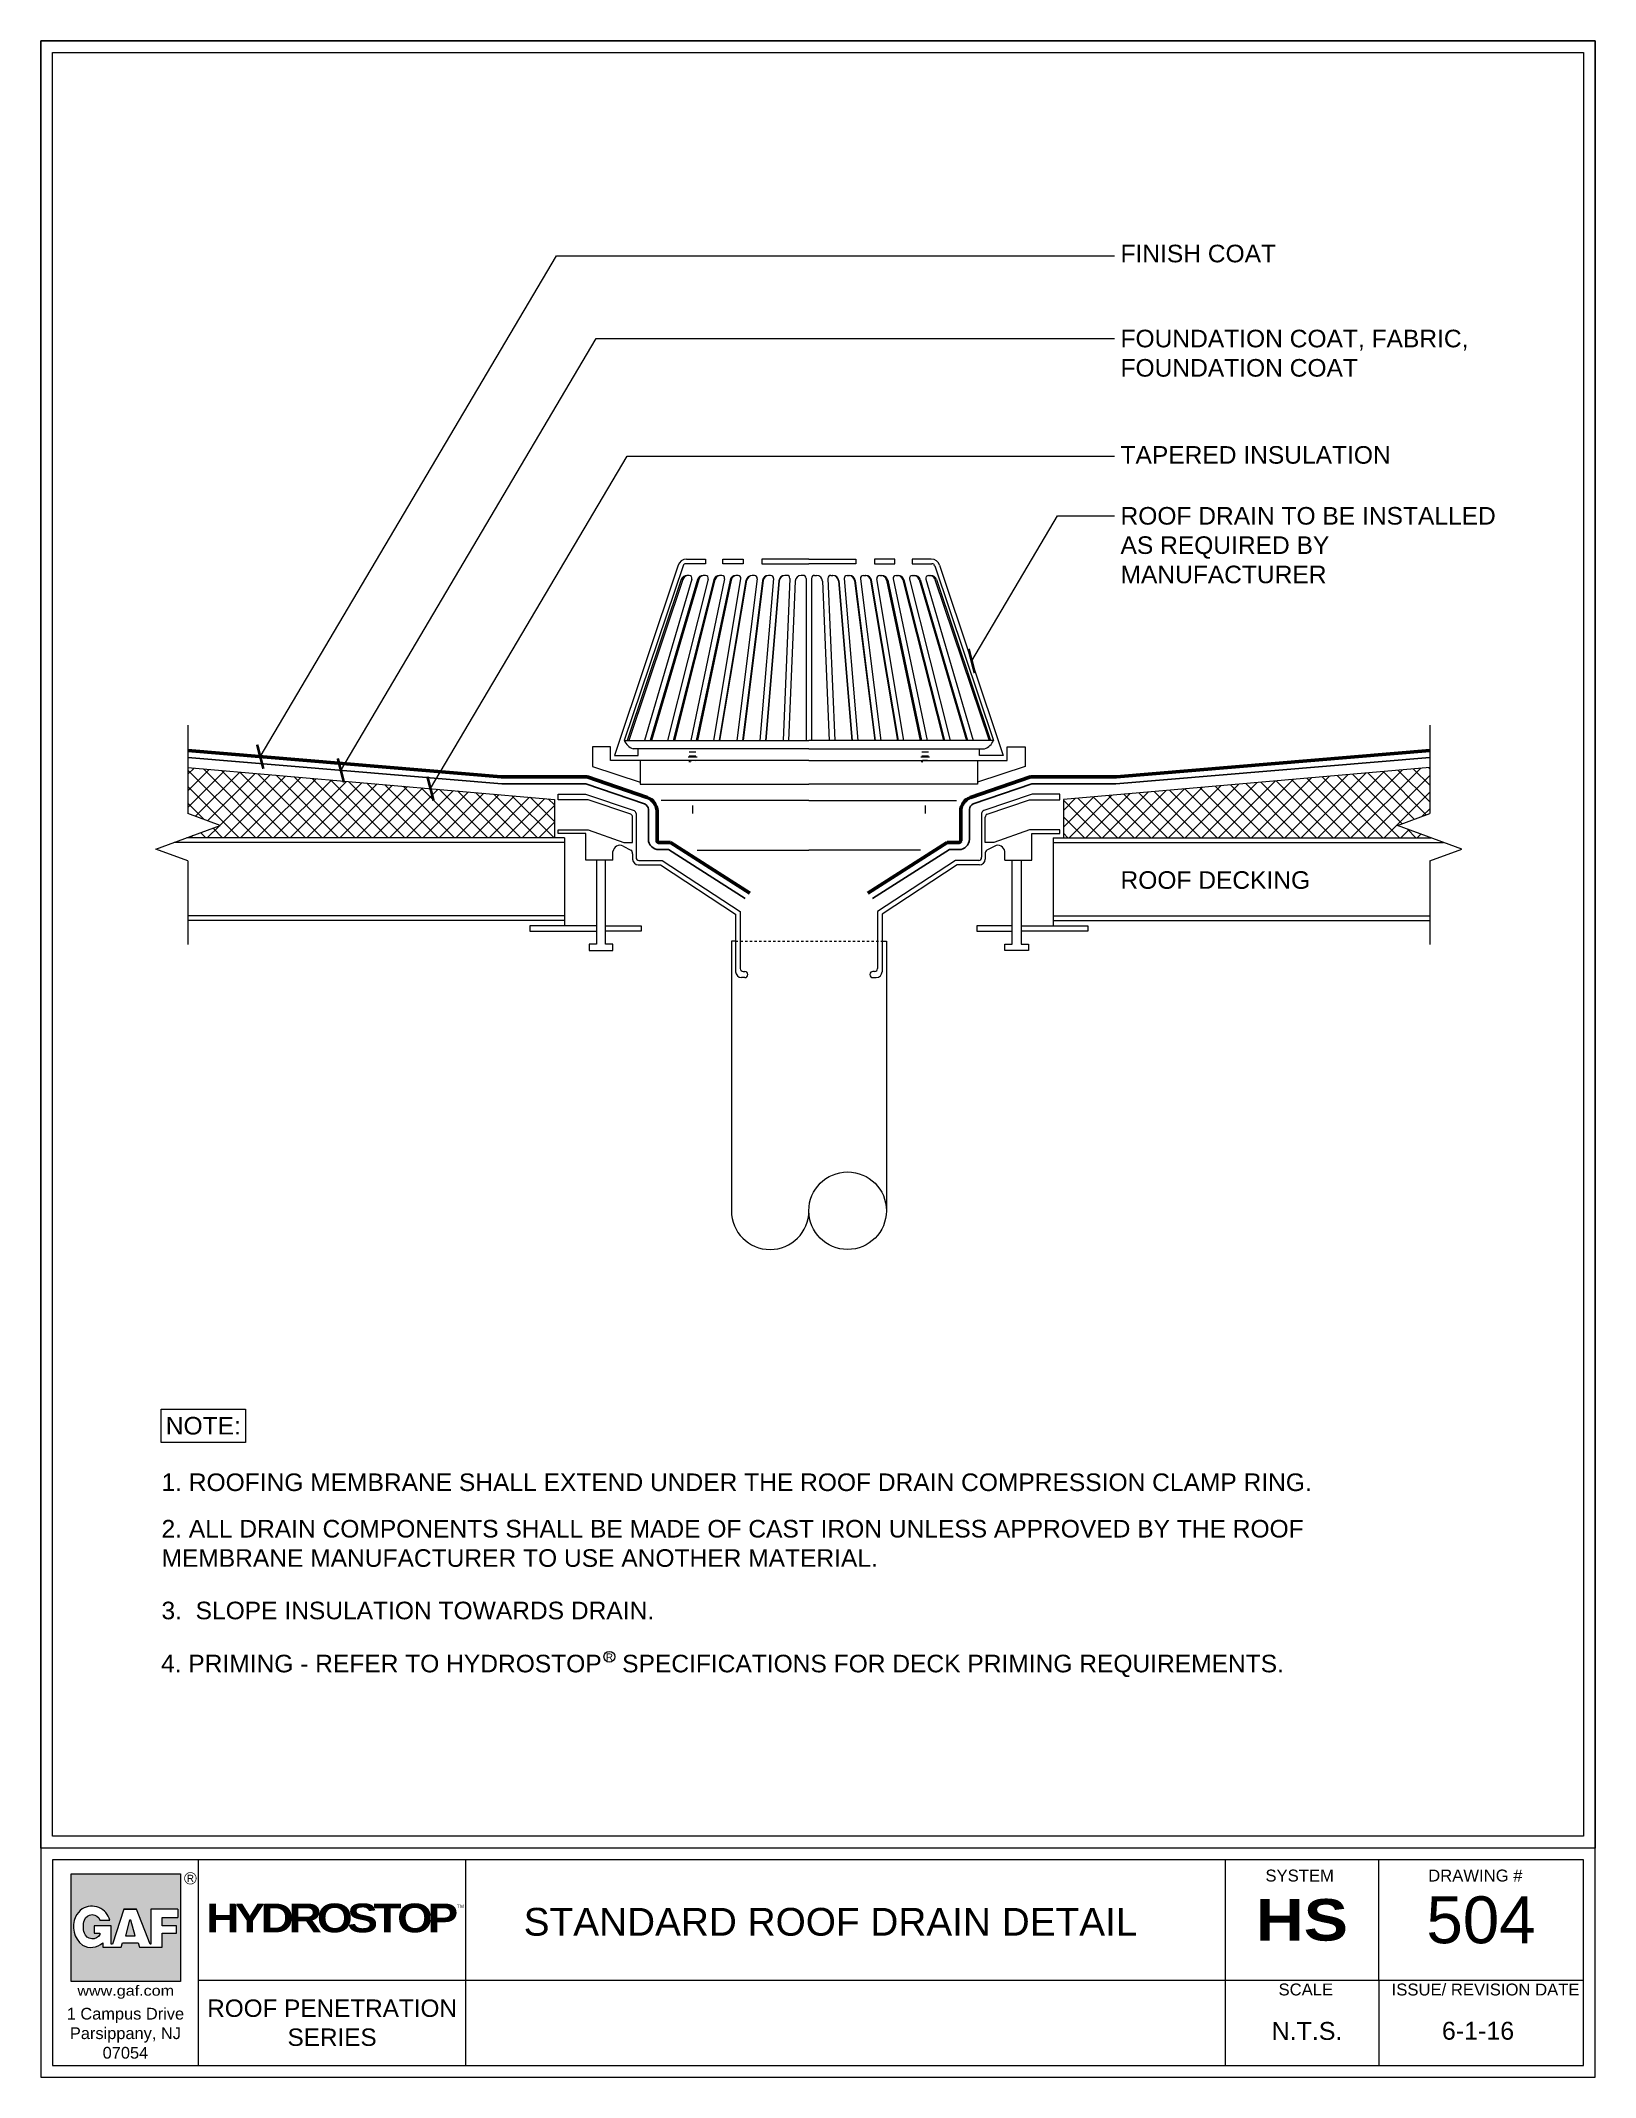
# Model space of a CAD drawing. Header units: inches. Extents: x 14.5 to 80.8, y 24.5 to 111.4.
import ezdxf
from ezdxf.enums import TextEntityAlignment as Align

# ---------------------------------------------------------------- set-up
doc = ezdxf.new("R2010")
doc.units = ezdxf.units.IN
doc.header["$MEASUREMENT"] = 0
doc.linetypes.add('DASHED2', pattern=[0.375, 0.25, -0.125])
doc.layers.get('0').update_dxf_attribs({"lineweight": 15})
doc.styles.add('ARCHQUIK', font='Archquik.shx', dxfattribs={"height": 0.1})
doc.styles.add('ARIAL', font='arial.ttf')
doc.styles.add('FONT', font='arial.ttf', dxfattribs={"height": 0.75})
doc.dimstyles.new('dIM-STYLE', dxfattribs={"dimtxt": 0.75, "dimasz": 0.75, "dimexe": 0.18, "dimexo": 0.0625, "dimgap": 0.09, "dimtad": 0, "dimtih": 1, "dimtoh": 1, "dimdec": 4, "dimzin": 0, "dimdsep": 46, "dimlunit": 4, "dimtxsty": 'FONT', "dimblk": 'ARCHTICK', "dimcen": 0, "dimclrd": 3, "dimclre": 3, "dimclrt": 256, "dimadec": 0, "dimazin": 0, "dimtfac": 1, "dimtdec": 4, "dimtofl": 0, "dimtmove": 0, "dimatfit": 3, "dimldrblk": 'ARCHTICK', "dimfxl": 1, "dimfrac": 2, "dimtolj": 1, "dimtzin": 0, "dimlwd": -1, "dimlwe": -1, "dimarcsym": 0})
pattern_1 = [(45, (0, -3.60486576026085), (-0.3535533905932737, 0.3535533905932738), []), (135, (0, -3.60486576026085), (-0.3535533905932738, -0.3535533905932737), [])]

# ---------------------------------------------------------------- blocks, each defined once
blk = doc.blocks.new('GAF_LOGO')
h = blk.add_hatch(color=242)
h.paths.add_polyline_path([(0.9999999843750018, 0.999999984375), (-0.01802111514781046, 0.999999984375), (-0.01802111514781046, -0.002743970513160665), (0.9999999843750018, -0.002743970513160499), (0.9999999843750018, 0.6710526210937502)])
edge = h.paths.add_edge_path(flags=16)
edge.add_line((0.3421052578125003, 0.5657894648437503), (0.2499999960937487, 0.5657894648437503))
edge.add_arc((0.1776315761718745, 0.542763149414063), 0.075943396054273, 17.65012421993013, 162.3498757800698)
edge.add_arc((0.2913533789062498, 0.5065789394531254), 0.1952830184252751, 162.3498757800698, 197.65012421993)
edge.add_arc((0.1804031326795207, 0.4712765883809845), 0.07885186654145789, 197.65012421993, 331.9610179646004)
edge.add_line((0.2499999960937487, 0.4342105195312511), (0.2499999960937487, 0.4473684140625002))
edge.add_line((0.2499999960937487, 0.4473684140625002), (0.1973684179687503, 0.4473684140625003))
edge.add_line((0.1973684179687503, 0.4473684140625003), (0.1973684179687503, 0.5131578867187501))
edge.add_line((0.1973684179687503, 0.5131578867187501), (0.3552631523437491, 0.5131578867187501))
edge.add_line((0.3552631523437491, 0.5131578867187501), (0.3552631523437491, 0.3421052578125003))
edge.add_line((0.3552631523437491, 0.3421052578125003), (0.3672600561810685, 0.3421052578125003))
edge.add_line((0.3672600561810685, 0.3421052578125003), (0.473684203125, 0.6710526210937502))
edge.add_line((0.473684203125, 0.6710526210937502), (0.5921052539062508, 0.6710526210937502))
edge.add_line((0.5921052539062508, 0.6710526210937502), (0.7168783917025898, 0.3421052578125004))
edge.add_line((0.7168783917025898, 0.3421052578125004), (0.7236841992187522, 0.3421052578125004))
edge.add_line((0.7236841992187522, 0.3421052578125004), (0.7236841992187522, 0.6710526210937502))
edge.add_line((0.7236841992187522, 0.6710526210937502), (0.9757096308521137, 0.6710526210937502))
edge.add_line((0.9757096308521137, 0.6710526210937502), (0.9757096308521139, 0.5921052539062504))
edge.add_line((0.9757096308521139, 0.5921052539062504), (0.828947355468749, 0.5921052539062504))
edge.add_line((0.828947355468749, 0.5921052539062504), (0.828947355468749, 0.5131578867187501))
edge.add_line((0.828947355468749, 0.5131578867187501), (0.9619798181352781, 0.5131578867187501))
edge.add_line((0.9619798181352781, 0.5131578867187501), (0.9619798181352782, 0.4473684140625002))
edge.add_line((0.9619798181352782, 0.4473684140625002), (0.8289473554687489, 0.4473684140625003))
edge.add_line((0.8289473554687489, 0.4473684140625003), (0.828947355468749, 0.3157894687500002))
edge.add_line((0.828947355468749, 0.3157894687500002), (0.6184210429687518, 0.3157894687500003))
edge.add_line((0.6184210429687518, 0.3157894687500003), (0.6052631484375013, 0.35526315234375))
edge.add_line((0.6052631484375013, 0.35526315234375), (0.4605263085937495, 0.3552631523437498))
edge.add_line((0.4605263085937495, 0.3552631523437498), (0.4473684140624989, 0.3157894687500002))
edge.add_line((0.4473684140624989, 0.3157894687500002), (0.2763157851562497, 0.3157894687500002))
edge.add_line((0.2763157851562497, 0.3157894687500002), (0.2763157851562497, 0.3552631523437499))
edge.add_arc((0.1671059236527185, 0.4777867589039027), 0.1641305212753787, 240.8042829104425, 311.71180968469173, ccw=False)
edge.add_arc((0.2222038028843561, 0.5072653279140215), 0.2193476823067968, 155.1482085443663, 231.9615675140741, ccw=False)
edge.add_arc((0.1895668580481229, 0.5197191371257442), 0.1845148081401703, 124.71226100437019, 154.3980145931274, ccw=False)
edge.add_arc((0.1751212575285651, 0.5254602239943656), 0.171785051789476, 13.577812998885406, 121.84091426695329, ccw=False)
h.paths.add_polyline_path([(0.5263157812499983, 0.5657894648437498), (0.5394736757812488, 0.5657894648437498), (0.5789473593750003, 0.421052625), (0.4868420976562504, 0.421052625)], flags=0)
at = {"color": 242}
for p, q in [((0.9757096308521138, 0.6710526210937502), (0.9757096308521138, 0.5921052539062504)), ((0.5263157812499983, 0.5657894648437498), (0.4868420976562504, 0.421052625)), ((0.4868420976562504, 0.421052625), (0.5789473593750003, 0.421052625)), ((0.5394736757812488, 0.5657894648437498), (0.5263157812499983, 0.5657894648437498)), ((0.5789473593750003, 0.421052625), (0.5394736757812488, 0.5657894648437498))]:
    blk.add_line(p, q, dxfattribs=at)
for points in [[(0.9999999843750018, 0.6710526210937502), (0.9999999843750019, -0.00274397051316061), (-0.01802111514781046, -0.00274397051316061), (-0.01802111514781046, 0.999999984375), (0.9999999843750018, 0.999999984375), (0.9999999843750018, 0.6710526210937502)], [(0.9757096308521138, 0.6710526210937502), (0.7236841992187522, 0.6710526210937502), (0.7236841992187522, 0.3421052578125003), (0.7168783917025898, 0.3421052578125003), (0.5921052539062508, 0.6710526210937502), (0.4736842031249999, 0.6710526210937502), (0.5921052539062508, 0.6710526210937502)]]:
    blk.add_lwpolyline(points, dxfattribs=at)
at = {"const_width": 0.006578947265625}
blk.add_lwpolyline([(1.146718681227561, 0.9569249246062017, 0.9999999999999999), (1.038984530952376, 0.9569249246062017, 0.9999999999999999)], format="xyb", close=True, dxfattribs=at)
at = {"color": 242}
for points in [[(0.4736842031249999, 0.6710526210937502), (0.3672600561810686, 0.3421052578125003), (0.3552631523437491, 0.3421052578125003), (0.3552631523437491, 0.5131578867187501), (0.1973684179687503, 0.5131578867187501), (0.1973684179687503, 0.4473684140625003), (0.2499999960937487, 0.4473684140625003), (0.2499999960937487, 0.4342105195312511, -0.6638381309650001), (0.1052631562500004, 0.4473684140625003, -0.1552561087471992), (0.1052631562500004, 0.5657894648437503, -0.7312178527831996), (0.2499999960937487, 0.5657894648437503), (0.3421052578125003, 0.5657894648437503, 0.5109723306082545), (0.08449389586529144, 0.6713944055155814, 0.1302578243974809), (0.02316816522774692, 0.599451122242597, 0.172358814401925)], [(0.08704397350846876, 0.3345076182265967, 0.3196577466454945), (0.2763157851562497, 0.3552631523437499), (0.2763157851562497, 0.3157894687500002), (0.4473684140624989, 0.3157894687500002), (0.4605263085937494, 0.3552631523437499), (0.6052631484375013, 0.3552631523437499), (0.6184210429687518, 0.3157894687500002), (0.828947355468749, 0.3157894687500002), (0.828947355468749, 0.4473684140625003), (0.9619798181352781, 0.4473684140625003), (0.9619798181352781, 0.5131578867187501), (0.828947355468749, 0.5131578867187501), (0.828947355468749, 0.5921052539062504), (0.9757096308521139, 0.5921052539062504)]]:
    blk.add_lwpolyline(points, format="xyb", dxfattribs=at)
blk.add_arc((0.222203802884356, 0.5072653279140215), 0.2193476823067967, 155.1482085443668, 231.9615675140741, dxfattribs=at)
at = {"style": 'ARIAL'}
blk.add_text('R', height=0.06578947265625, dxfattribs=at).set_placement((1.092851606089969, 0.956924924606203), align=Align.MIDDLE)
at = {"style": 'ARIAL', "width": 1.133105524367421}
blk.add_text('www.gaf.com', height=0.09481817704846432, dxfattribs=at).set_placement((0.03995709321242522, -0.1363967728893486), (0.9407297751728345, -0.1363967728893486), align=Align.FIT)
blk = doc.blocks.new('HydroStop')
at = {"color": 174, "linetype": 'Continuous', "style": 'ARIAL'}
blk.add_text('TM', height=0.07930227829834807, dxfattribs=at).set_placement((6.460029172047104, 0.5633620407934359))
at = {"lineweight": -2, "insert": (0.9349556855740957, 0.6638381548218604), "char_height": 0.633319658458992, "width": 5.94393791725881, "attachment_point": 1, "style": 'ARCHQUIK'}
blk.add_mtext('{\\fArial Black|b0|i0|c0|p34;\\T0.85;\\C154;HYDRO\\C132;STOP}', dxfattribs=at)

msp = doc.modelspace()

# ---------------------------------------------------------------- hatches: boundary and pattern name
h = msp.add_hatch()
h.set_pattern_fill('NET', color=256, scale=4, angle=45)
h.set_pattern_definition(pattern_1)
h.paths.add_polyline_path([(36.40290259943028, 79.02698792365418), (20.76970602558356, 80.380701785083), (20.76970602558356, 78.4281893298216), (22.14943420592086, 77.90749150471639), (20.72279092484732, 77.3868717803799), (36.40290259943028, 77.3868717803799)])
h = msp.add_hatch()
h.set_pattern_fill('NET', color=256, scale=4, angle=45)
h.set_pattern_definition(pattern_1)
h.paths.add_polyline_path([(58.1147601040951, 79.02698792365418), (73.74795667794181, 80.380701785083), (73.74795667794181, 78.4281893298216), (72.36822849760452, 77.90749150471639), (73.79487177867804, 77.3868717803799), (58.1147601040951, 77.3868717803799)])

# ---------------------------------------------------------------- linework, layer by layer
for p, q in [((41.6804840474743, 89.01508349083542), (38.96718513905524, 80.90140637311049)), ((41.88946045787354, 88.99074327863585), (39.38369653867818, 81.53917725053799)), ((42.84613791866762, 89.07590143272691), (42.0079409512662, 89.07590143272691)), ((42.03612519059755, 89.27115335454528), (42.84621601943635, 89.27115335454528)), ((42.84621601943635, 89.27115335454528), (42.84613791866762, 89.07590143272691)), ((47.25883135176269, 89.27115335454528), (45.25429702160662, 89.27115335454528)), ((45.25429702160662, 89.27115335454528), (45.25429702160662, 89.07590143272691)), ((45.25429702160662, 89.07590143272691), (47.25883135176269, 89.07590143272691)), ((47.25883135176269, 89.27115335454528), (49.26336568191876, 89.27115335454528)), ((49.26336568191876, 89.07590143272691), (47.25883135176269, 89.07590143272691)), ((49.26336568191876, 89.27115335454528), (49.26336568191876, 89.07590143272691)), ((52.48153751292783, 89.27115335454528), (51.67144668408903, 89.27115335454528)), ((51.67144668408903, 89.27115335454528), (51.67152478485775, 89.07590143272691)), ((51.67152478485775, 89.07590143272691), (52.50972175225917, 89.07590143272691)), ((52.62820224565183, 88.99074327863585), (55.13396616484719, 81.53917725053799)), ((52.83717865605107, 89.01508349083542), (55.55047756447014, 80.90140637311049)), ((41.81788743118539, 88.40807228406095), (39.50806030560658, 81.53917725053799)), ((41.88207998677183, 88.40807228406095), (39.57225286119302, 81.53917725053799)), ((42.26926532841447, 88.41810468345746), (40.24523374814998, 81.53917725053799)), ((42.5093795419731, 88.39895640981426), (40.49098208286187, 81.53917725053799)), ((42.55767186290867, 88.39895640981426), (40.53927440379744, 81.53917725053799)), ((42.96700266547823, 88.42282079002298), (41.23095086026858, 81.53917725053799)), ((43.201742143741, 88.38952419668321), (41.47408772439876, 81.53917725053799)), ((43.25059425922303, 88.38952419668321), (41.52293983988078, 81.53917725053799)), ((42.14934849981726, 88.57838859224306), (42.05484841797071, 88.57838859224306)), ((43.66418370875889, 88.42767988866201), (42.2164781285545, 81.53917725053799)), ((43.89502748924247, 88.37980599940515), (42.45738320976832, 81.53917725053799)), ((43.9438796047245, 88.37980599940515), (42.50623532525036, 81.53917725053799)), ((42.84579784103864, 88.57838859224306), (42.74921319916751, 88.57838859224306)), ((43.20177107721043, 81.53917725053797), (44.36078101545013, 88.43266308803302)), ((43.44083491399917, 81.53917725053799), (44.58928226490161, 88.36983960066313)), ((43.54185602358427, 88.57838859224306), (43.4441517926202, 88.57838859224306)), ((43.46712917686246, 81.53917725053799), (44.61557652776492, 88.36983960066313)), ((44.23751117536246, 88.57838859224306), (44.13968285959173, 88.57838859224306)), ((45.05677379670757, 88.43775064329107), (44.18690351315064, 81.53917725053799)), ((45.2845493021038, 88.35966449014704), (44.42452523171445, 81.53917725053799)), ((45.3108435649671, 88.35966449014704), (44.45081949457775, 81.53917725053799)), ((44.93275583610276, 88.57838859224306), (44.83582194507694, 88.57838859224306)), ((45.75214137181669, 88.44291767149396), (45.17179349449189, 81.53917725053799)), ((45.9808605736125, 88.34933043374124), (45.40837990325997, 81.53917725053799)), ((45.99821332850478, 88.34933043374124), (45.42573265815224, 81.53917725053799)), ((45.62758070459519, 88.57838859224306), (45.5325852233134, 88.57838859224306)), ((46.44687169426551, 88.4481399924596), (46.15651658191723, 81.53917725053799)), ((46.32198193407552, 88.57838859224306), (46.22998190805551, 88.57838859224306)), ((46.67824317991704, 88.33888579180997), (46.39247956949012, 81.53917725053797)), ((47.01595390803593, 88.57838859224307), (46.92802270029701, 88.57838859224307)), ((47.14095390803593, 88.45338859224307), (47.14095390803593, 81.53917725053799)), ((47.37670879548945, 88.45338859224307), (47.37670879548945, 81.53917725053799)), ((47.50170879548945, 88.57838859224307), (47.58964000322836, 88.57838859224307)), ((47.83941952360833, 88.33888579180997), (48.12518313403525, 81.53917725053797)), ((48.07079100925986, 88.4481399924596), (48.36114612160814, 81.53917725053799)), ((48.19568076944985, 88.57838859224306), (48.28768079546987, 88.57838859224306)), ((48.5194493750206, 88.34933043374124), (49.09193004537313, 81.53917725053799)), ((48.53680212991287, 88.34933043374124), (49.1092828002654, 81.53917725053799)), ((48.76552133170868, 88.44291767149396), (49.34586920903349, 81.53917725053799)), ((48.89008199893019, 88.57838859224306), (48.98507748021198, 88.57838859224306)), ((49.20681913855827, 88.35966449014704), (50.06684320894762, 81.53917725053799)), ((49.23311340142158, 88.35966449014704), (50.09313747181093, 81.53917725053799)), ((49.4608889068178, 88.43775064329107), (50.33075919037474, 81.53917725053799)), ((49.58490686742261, 88.57838859224306), (49.68184075844843, 88.57838859224306)), ((51.05053352666292, 81.53917725053799), (49.90208617576046, 88.36983960066313)), ((51.07682778952621, 81.53917725053799), (49.92838043862376, 88.36983960066313)), ((51.31589162631494, 81.53917725053797), (50.15688168807525, 88.43266308803302)), ((50.28015152816291, 88.57838859224306), (50.37797984393364, 88.57838859224306)), ((50.57378309880087, 88.37980599940515), (52.01142737827502, 81.53917725053799)), ((50.6226352142829, 88.37980599940515), (52.06027949375705, 81.53917725053799)), ((50.85347899476648, 88.42767988866201), (52.30118457497088, 81.53917725053799)), ((50.97580667994111, 88.57838859224306), (51.07351091090517, 88.57838859224306)), ((51.26706844430235, 88.38952419668321), (52.99472286364459, 81.53917725053799)), ((51.31592055978437, 88.38952419668321), (53.04357497912662, 81.53917725053799)), ((51.55066003804714, 88.42282079002298), (53.2867118432568, 81.53917725053799)), ((51.67186486248674, 88.57838859224306), (51.76844950435787, 88.57838859224306)), ((51.9599908406167, 88.39895640981426), (53.97838829972794, 81.53917725053799)), ((52.00828316155227, 88.39895640981426), (54.02668062066351, 81.53917725053799)), ((52.2483973751109, 88.41810468345746), (54.2724289553754, 81.53917725053799)), ((52.36831420370811, 88.57838859224306), (52.46281428555466, 88.57838859224306)), ((52.63558271675355, 88.40807228406095), (54.94540984233235, 81.53917725053799)), ((52.69977527233998, 88.40807228406095), (55.00960239791879, 81.53917725053799)), ((20.76970602558356, 82.18999095634297), (20.76970602558356, 78.42818932982159)), ((73.74795667794181, 82.18999095634297), (73.74795667794181, 78.42818932982159)), ((38.79794077322308, 81.26582455999228), (38.02997591432708, 81.26582455999228)), ((38.02997591432708, 81.26582455999228), (38.02997591432708, 80.43272365997768)), ((38.79794077322308, 80.68006879453719), (38.79794077322308, 81.26582455999228)), ((38.96718513905524, 80.90140637311049), (39.98249513251074, 80.90140637311049)), ((39.38377463944691, 81.53917725053799), (47.25883135176269, 81.53917725053799)), ((47.25890945253141, 81.18780189203366), (39.76123565470617, 81.18772379126493)), ((39.98249513251074, 80.90140637311049), (39.98249513251074, 81.18772379126493)), ((47.25875325099396, 81.18780189203366), (54.75642704881921, 81.18772379126493)), ((55.13388806407847, 81.53917725053799), (47.25883135176269, 81.53917725053799)), ((54.53516757101463, 80.90140637311049), (54.53516757101463, 81.18772379126493)), ((55.55047756447014, 80.90140637311049), (54.53516757101463, 80.90140637311049)), ((55.71972193030229, 80.68006879453719), (55.71972193030229, 81.26582455999228)), ((55.71972193030229, 81.26582455999228), (56.48768678919829, 81.26582455999228)), ((56.48768678919829, 81.26582455999228), (56.48768678919829, 80.43272365997768)), ((20.76962792481483, 80.38070854800527), (36.40290259943028, 79.02698792365418)), ((38.02997591432708, 80.43272365997768), (40.06059590123809, 79.75590239818649)), ((47.25898755330014, 80.68006879453719), (38.79794077322308, 80.68006879453719)), ((40.06059590123809, 80.68006879453719), (40.06059590123809, 79.67780162945915)), ((47.25867515022524, 80.68006879453719), (55.71972193030229, 80.68006879453719)), ((54.45706680228729, 80.68006879453719), (54.45706680228729, 79.67780162945915)), ((56.48768678919829, 80.43272365997768), (54.45706680228729, 79.75590239818649)), ((73.74803477871055, 80.38070854800527), (58.1147601040951, 79.02698792365418)), ((36.55910413688497, 79.00098036766796), (36.55910413688497, 79.24824740145874)), ((36.55910413688497, 79.24824740145874), (37.73061566779516, 79.24824740145874)), ((37.73061566779516, 79.24824740145874), (39.80028603906985, 78.54534048291264)), ((40.06059590123809, 79.67780162945915), (47.25883135176269, 79.67780162945915)), ((54.45706680228729, 79.67780162945915), (47.25883135176269, 79.67780162945915)), ((56.78704703573021, 79.24824740145874), (54.71737666445553, 78.54534048291264)), ((57.95855856664041, 79.24824740145874), (56.78704703573021, 79.24824740145874)), ((57.95855856664041, 79.00098036766796), (57.95855856664041, 79.24824740145874)), ((22.14943420592086, 77.90749150471639), (20.76970602558356, 78.4281893298216)), ((36.40290259943028, 79.02698792365418), (36.40290259943028, 77.3868717803799)), ((37.84776682088619, 79.00098036766796), (36.55910413688497, 79.00098036766796)), ((39.65704922922389, 78.38913894545794), (37.84776682088619, 79.00098036766796)), ((39.73522809871996, 77.19161985856154), (39.73514999795124, 78.27198779236691)), ((39.89135153540593, 78.4281893298216), (39.89135153540593, 76.5537708803653)), ((47.25890945253141, 78.97489471091303), (40.95875474160258, 78.97489471091303)), ((47.25875325099396, 78.97489471091303), (53.5589079619228, 78.97489471091303)), ((54.62631116811944, 78.4281893298216), (54.62631116811944, 76.5537708803653)), ((54.78243460480541, 77.19161985856154), (54.78251270557413, 78.27198779236691)), ((54.86061347430149, 78.38913894545794), (56.66989588263919, 79.00098036766796)), ((56.66989588263919, 79.00098036766796), (57.95855856664041, 79.00098036766796)), ((58.1147601040951, 79.02698792365418), (58.1147601040951, 77.3868717803799)), ((72.36822849760452, 77.90749150471639), (73.74795667794181, 78.4281893298216)), ((19.402942572855, 76.90522433963835), (22.14943420592086, 77.90749150471639)), ((36.83245682743069, 77.3868717803799), (20.72279092484734, 77.3868717803799)), ((36.55910413688497, 77.5690808738208), (36.55910413688497, 77.7252824112755)), ((36.55910413688497, 77.7252824112755), (37.84776682088619, 77.7252824112755)), ((37.74365849617264, 77.5690808738208), (36.55910413688497, 77.5690808738208)), ((36.83245682743069, 77.3868717803799), (36.83245682743069, 73.63803488146728)), ((37.74365849617264, 76.43661972727428), (37.74365849617264, 77.5690808738208)), ((37.84776682088619, 77.7252824112755), (39.37073181106944, 77.19161985856154)), ((56.66989588263919, 77.7252824112755), (55.14693089245593, 77.19161985856154)), ((57.95855856664041, 77.7252824112755), (56.66989588263919, 77.7252824112755)), ((56.77400420735274, 76.43661972727428), (56.77400420735274, 77.5690808738208)), ((56.77400420735274, 77.5690808738208), (57.95855856664041, 77.5690808738208)), ((57.68520587609468, 77.3868717803799), (73.79487177867803, 77.3868717803799)), ((57.68520587609468, 77.3868717803799), (57.68520587609468, 73.63803488146728)), ((57.95855856664041, 77.5690808738208), (57.95855856664041, 77.7252824112755)), ((75.11472013067038, 76.90522433963835), (72.36822849760452, 77.90749150471639)), ((20.76970602558356, 76.39756934291061), (19.402942572855, 76.90522433963835)), ((36.83245682743069, 77.19161985856154), (20.18774618997125, 77.19161985856154)), ((38.90212719870536, 76.43661972727428), (38.90212719870536, 76.8011160149248)), ((39.33168142670577, 77.03541832110685), (39.67009205760136, 76.86617395527469)), ((39.37073181106944, 77.19161985856154), (39.73522809871996, 77.19161985856154)), ((39.73514999795124, 76.69700769021125), (39.73514999795124, 76.47567011163795)), ((42.49476256016329, 76.85320922766594), (47.25890945253141, 76.85320922766594)), ((52.02290014336209, 76.85320922766594), (47.25875325099396, 76.85320922766594)), ((55.14693089245593, 77.19161985856154), (54.78243460480541, 77.19161985856154)), ((54.78251270557413, 76.69700769021125), (54.78251270557413, 76.47567011163795)), ((55.1859812768196, 77.03541832110685), (54.84757064592402, 76.86617395527469)), ((55.61553550482002, 76.43661972727428), (55.61553550482002, 76.8011160149248)), ((57.68520587609468, 77.19161985856154), (74.32991651355412, 77.19161985856154)), ((73.74795667794181, 76.39756934291061), (75.11472013067038, 76.90522433963835)), ((20.76970602558356, 76.3975693429106), (20.76970602558356, 72.83094153743889)), ((38.90212719870536, 76.43661972727428), (37.74365849617264, 76.43661972727428)), ((38.19914217939052, 76.43661972727428), (38.19914217939052, 72.84398436581635)), ((38.58972412379597, 72.84398436581635), (38.58972412379597, 76.43661972727428)), ((39.98249513251074, 76.22840307784718), (40.93274718561636, 76.22840307784718)), ((40.00850268849695, 76.42357689889681), (40.99780512596625, 76.42365499966554)), ((40.93274718561636, 76.22840307784718), (44.13487870343756, 74.13264704981756)), ((40.99780512596625, 76.42365499966554), (44.3300525244872, 74.23683347529985)), ((53.51985757755913, 76.42365499966554), (50.18761017903817, 74.23683347529985)), ((53.58491551790901, 76.22840307784718), (50.38278400008781, 74.13264704981756)), ((54.50916001502843, 76.42357689889681), (53.51985757755913, 76.42365499966554)), ((54.53516757101463, 76.22840307784718), (53.58491551790901, 76.22840307784718)), ((55.61553550482002, 76.43661972727428), (56.77400420735274, 76.43661972727428)), ((55.9279385797294, 72.84398436581635), (55.9279385797294, 76.43661972727428)), ((56.31852052413485, 76.43661972727428), (56.31852052413485, 72.84398436581635)), ((73.74795667794181, 76.3975693429106), (73.74795667794181, 72.83094153743889)), ((36.83245682743069, 74.05454628109023), (20.76962792481483, 74.05454628109023)), ((36.83245682743069, 73.85929435927186), (20.76962792481483, 73.85929435927186)), ((44.13487870343756, 74.13264704981756), (44.13487870343756, 71.67520580111538)), ((44.3300525244872, 74.23683347529985), (44.3300525244872, 71.81051566328362)), ((50.18761017903817, 74.23683347529985), (50.18761017903817, 71.81051566328362)), ((50.38278400008781, 74.13264704981756), (50.38278400008781, 71.67520580111538)), ((57.68520587609468, 74.05454628109023), (73.74803477871055, 74.05454628109023)), ((57.68520587609468, 73.85929435927186), (73.74803477871055, 73.85929435927186)), ((38.19914217939052, 73.63795678069856), (35.36150694921984, 73.63795678069856)), ((35.36150694921984, 73.63795678069856), (35.36150694921984, 73.40365447451651)), ((35.36150694921984, 73.40365447451651), (38.19914217939052, 73.40365447451651)), ((38.58972412379597, 73.63803488146728), (40.09964628560176, 73.63803488146728)), ((40.09964628560176, 73.40373257528525), (38.58972412379597, 73.40373257528525)), ((40.09964628560176, 73.63803488146728), (40.09964628560176, 73.40373257528525)), ((44.13487870343756, 72.97417834728483), (43.95259150922794, 72.97417834728483)), ((43.95259150922794, 72.97417834728483), (43.95259150922794, 61.4804006167562)), ((50.38278400008781, 72.97417834728483), (50.56507119429744, 72.97417834728483)), ((50.56507119429744, 72.97417834728483), (50.56507119429744, 61.4804006167562)), ((55.9279385797294, 73.63803488146728), (54.41801641792361, 73.63803488146728)), ((54.41801641792361, 73.63803488146728), (54.41801641792361, 73.40373257528525)), ((54.41801641792361, 73.40373257528525), (55.9279385797294, 73.40373257528525)), ((56.31852052413485, 73.63795678069856), (59.15615575430553, 73.63795678069856)), ((59.15615575430553, 73.40365447451651), (56.31852052413485, 73.40365447451651)), ((59.15615575430553, 73.63795678069856), (59.15615575430553, 73.40365447451651)), ((38.19914217939052, 72.84398436581635), (37.88673910448114, 72.84398436581635)), ((37.88673910448114, 72.84398436581635), (37.88673910448114, 72.58367450364811)), ((37.88673910448114, 72.58367450364811), (38.90212719870536, 72.58367450364811)), ((38.90212719870536, 72.84398436581635), (38.58972412379597, 72.84398436581635)), ((38.90212719870536, 72.58367450364811), (38.90212719870536, 72.84398436581635)), ((55.61553550482002, 72.58367450364811), (55.61553550482002, 72.84398436581635)), ((55.61553550482002, 72.84398436581635), (55.9279385797294, 72.84398436581635)), ((56.63092359904424, 72.58367450364811), (55.61553550482002, 72.58367450364811)), ((56.31852052413485, 72.84398436581635), (56.63092359904424, 72.84398436581635)), ((56.63092359904424, 72.84398436581635), (56.63092359904424, 72.58367450364811)), ((44.53049842777405, 71.42520580111538), (44.38487870343756, 71.42520580111538)), ((44.4550525244872, 71.68551566328362), (44.53049842777405, 71.68551566328362)), ((44.65549842777405, 71.56051566328362), (44.65549842777405, 71.55020580111538)), ((49.86216427575133, 71.56051566328362), (49.86216427575133, 71.55020580111538)), ((50.06261017903817, 71.68551566328362), (49.98716427575133, 71.68551566328362)), ((49.98716427575133, 71.42520580111538), (50.13278400008781, 71.42520580111538)), ((21.20705469467076, 33.78611375226865), (21.20705469467076, 25.02717102045245)), ((32.6318562415896, 25.02717102045245), (32.6318562415896, 33.78611375226865)), ((71.56792847675739, 28.65521179804592), (71.56792847675739, 33.78611375226865))]:
    msp.add_line(p, q)
at = {"lineweight": 50}
for p, q in [((20.76970602558356, 81.10590846831474), (34.13145889214821, 79.98368329017774)), ((73.74795667794181, 81.10590846831474), (60.38620381137716, 79.98368329017774)), ((34.13145889214821, 79.98368329017774), (37.80219502233378, 79.98368329017981)), ((37.80219502233378, 79.98368329017981), (40.3665166123431, 79.11161010657025)), ((56.71546768119159, 79.98368329017981), (54.15114609118227, 79.11161010657025)), ((60.38620381137716, 79.98368329017774), (56.71546768119159, 79.98368329017981)), ((40.7830670623504, 78.53237575530389), (40.7830670623504, 77.25667779891141)), ((53.73459564117497, 78.53237575530389), (53.73459564117497, 77.25667779891141)), ((40.85464641688902, 77.18505939398844), (41.36230141361676, 77.18509844437281)), ((41.36230141361676, 77.18509844437281), (44.74008156030577, 75.03080589018205)), ((53.15536128990861, 77.18509844437281), (49.77758114321961, 75.03080589018205)), ((53.66301628663636, 77.18505939398844), (53.15536128990861, 77.18509844437281))]:
    msp.add_line(p, q, dxfattribs=at)
at = {"lineweight": 25}
for p, q in [((20.76970602558356, 80.8108473092066), (34.15746644813471, 79.68428399326352)), ((73.74795667794181, 80.8108473092066), (60.36019625539066, 79.68428399326352)), ((34.15746644813471, 79.68428399326352), (37.74361944578827, 79.68436209403225)), ((37.74361944578827, 79.68436209403225), (40.24936545925208, 78.83821836564017)), ((56.77404325773711, 79.68436209403225), (54.26829724427329, 78.83821836564017)), ((60.36019625539066, 79.68428399326352), (56.77404325773711, 79.68436209403225)), ((40.41201031012678, 78.59743369565376), (40.41208841089551, 77.32181384003002)), ((54.10565239339859, 78.59743369565376), (54.10557429262987, 77.32181384003002)), ((40.85464641688902, 76.88569914745652), (41.26467545270759, 76.88569914745652)), ((41.26467545270759, 76.88569914745652), (44.54486868887177, 74.79646453361565)), ((53.25298725081779, 76.88569914745652), (49.97279401465361, 74.79646453361565)), ((53.66301628663636, 76.88569914745652), (53.25298725081779, 76.88569914745652))]:
    msp.add_line(p, q, dxfattribs=at)
at = {"linetype": 'DASHED2', "ltscale": 0.25}
msp.add_line((44.13487870343756, 72.97417834728483), (50.38278400008781, 72.97417834728483), dxfattribs=at)
at = {"linetype": 'Continuous'}
for p, q in [((65.01569888488676, 33.78611375226865), (65.01569888488676, 25.02717102045245)), ((21.20705469467076, 28.65521179804592), (80.29722166968178, 28.65521179804592)), ((71.56792847675739, 28.65521179804592), (71.56792847675739, 25.02717102045245))]:
    msp.add_line(p, q, dxfattribs=at)
for points in [[(14.49001371606128, 111.3851559938448), (14.49001371606128, 24.51839938696503), (80.80599330317555, 24.51839938696503), (80.80599330317555, 111.3851559938448)], [(14.49001371606128, 111.3851559938448), (80.80599330317555, 111.3851559938448), (80.80599330317555, 34.29488538575606), (14.49001371606128, 34.29488538575606)], [(14.99878534955506, 110.8763843603538), (80.29722166968178, 110.8763843603538), (80.29722166968178, 34.80365701925211), (14.99878534955506, 34.80365701925211)], [(80.80599330317555, 34.29488538575606), (14.49001371606128, 34.29488538575606), (14.49001371606128, 24.51839938696503), (80.80599330317555, 24.51839938696503)], [(80.29722166968178, 33.78611375226865), (14.99878534954415, 33.78611375226865), (14.99878534954415, 25.02717102045245), (80.29722166968178, 25.02717102045245)]]:
    msp.add_lwpolyline(points, close=True, dxfattribs=at)
for points in [[(43.58817332234614, 89.27115335454528), (44.46024650595568, 89.27115335454528), (44.46024650595568, 89.07590143272691), (43.58817332234614, 89.07590143272691)], [(50.92948938117924, 89.27115335454528), (50.05741619756969, 89.27115335454528), (50.05741619756969, 89.07590143272691), (50.92948938117924, 89.07590143272691)], [(19.6212313395464, 53.01576233960714), (23.23017247385826, 53.01576233960714), (23.23017247385826, 51.59477591500218), (19.6212313395464, 51.59477591500218)]]:
    msp.add_lwpolyline(points, close=True)
for points in [[(42.48768528794703, 80.82127788250747), (42.11133598874282, 80.82127788250747)], [(42.15837965114336, 81.05649619451012), (42.44064162554649, 81.05649619451012)], [(42.44064162554649, 80.86832154490796), (42.15837965114336, 80.86832154490796)], [(52.40632671478255, 80.82127788250747), (52.02997741557834, 80.82127788250747)], [(52.07702107797888, 81.05649619451012), (52.35928305238201, 81.05649619451012)], [(52.35928305238201, 80.86832154490796), (52.07702107797888, 80.86832154490796)], [(42.39359796314601, 80.68014689530591), (42.20542331354385, 80.68014689530591), (42.13485781994312, 80.6416259054134), (42.20542331354385, 80.63310323290531)], [(42.31608482883847, 80.6801468953058), (42.13485781994312, 80.6416259054134)], [(42.39359796314601, 80.67310098941832), (42.40650515551594, 80.68014689530591)], [(52.31223938998153, 80.68014689530591), (52.12406474037937, 80.68014689530591), (52.05349924677864, 80.6416259054134), (52.12406474037937, 80.63310323290531)], [(52.23472625567399, 80.6801468953058), (52.05349924677864, 80.6416259054134)], [(52.31223938998153, 80.67310098941832), (52.32514658235146, 80.68014689530591)], [(42.29951063834493, 78.77135561514078), (42.29951063834493, 78.42205110008055)], [(52.21815206518045, 78.77135561514078), (52.21815206518045, 78.42205110008055)]]:
    msp.add_lwpolyline(points)
msp.add_circle((48.91192154293702, 61.48055681969809), 1.653119921267376)
msp.add_circle((38.74800003648841, 42.45450236526207), 0.2317057053845815, dxfattribs=at)
for centre, radius, start, end in [((42.03612519059755, 88.89615335454528), 0.375, 90, 161.5095231944139), ((42.0079409512662, 88.95090143272691), 0.125, 90, 161.413573777713), ((52.48153751292783, 88.89615335454528), 0.375, 18.49047680558609, 90), ((52.50972175225917, 88.95090143272691), 0.125, 18.58642622228689, 90), ((42.05484841797072, 88.32838859224306), 0.25, 90.00000000000185, 161.4135737777131), ((42.11904097355715, 88.32838859224306), 0.25, 90.00000000000185, 161.4135737777131), ((42.14934849981727, 88.45338859224306), 0.125, 343.6041919021, 90.00000000000308), ((42.7492131991675, 88.32838859224306), 0.25, 89.99999999999818, 163.6041919021001), ((42.79750552010307, 88.32838859224306), 0.25, 89.99999999999818, 163.6041919021001), ((42.84579784103863, 88.45338859224306), 0.125, 345.8452063382447, 89.99999999999682), ((43.4441517926202, 88.32838859224306), 0.25, 90, 165.8452063382446), ((43.49300390810223, 88.32838859224306), 0.25, 90, 165.8452063382446), ((43.54185602358427, 88.45338859224306), 0.125, 348.1312987257088, 90), ((44.13968285959172, 88.32838859224306), 0.25, 89.9999999999982, 168.1312987257088), ((44.18853497507375, 88.32838859224306), 0.25, 89.9999999999982, 168.1312987257088), ((44.23751117536246, 88.45338859224306), 0.125, 350.4560544052304, 89.99999999999669), ((44.83582194507695, 88.32838859224306), 0.25, 90.00000000000178, 170.4560544052304), ((44.86211620794025, 88.32838859224306), 0.25, 90.00000000000176, 170.4560544052304), ((44.93275583610277, 88.45338859224306), 0.125, 352.8132618962056, 90.00000000000342), ((45.5325852233134, 88.32838859224306), 0.25, 90, 172.8132618962057), ((45.5588794861767, 88.32838859224306), 0.25, 90, 172.8132618962057), ((45.62758070459519, 88.45338859224306), 0.125, 355.1948526575765, 90), ((46.22998190805551, 88.32838859224306), 0.25, 90, 175.1948526575766), ((46.24733466294778, 88.32838859224306), 0.25, 90, 175.1948526575766), ((46.32198193407552, 88.45338859224306), 0.125, 357.593511588637, 90), ((46.92802270029702, 88.32838859224307), 0.25, 90.00000000000178, 177.593511588637), ((47.01595390803593, 88.45338859224307), 0.125, 0, 90), ((47.50170879548945, 88.45338859224307), 0.125, 90, 180), ((47.58964000322835, 88.32838859224307), 0.25, 2.406488411362963, 89.99999999999838), ((48.19568076944985, 88.45338859224306), 0.125, 90, 182.406488411363), ((48.2703280405776, 88.32838859224306), 0.25, 4.805147342423442, 90), ((48.28768079546987, 88.32838859224306), 0.25, 4.805147342423442, 90), ((48.89008199893019, 88.45338859224306), 0.125, 90, 184.8051473424235), ((48.95878321734867, 88.32838859224306), 0.25, 7.186738103794319, 90), ((48.98507748021198, 88.32838859224306), 0.25, 7.186738103794319, 90), ((49.5849068674226, 88.45338859224306), 0.125, 89.99999999999675, 187.1867381037943), ((49.65554649558512, 88.32838859224306), 0.25, 9.543945594769495, 89.99999999999838), ((49.68184075844842, 88.32838859224306), 0.25, 9.543945594769495, 89.99999999999838), ((50.28015152816292, 88.45338859224306), 0.125, 90.00000000000323, 189.5439455947697), ((50.32912772845162, 88.32838859224306), 0.25, 11.86870127429127, 90.00000000000159), ((50.37797984393365, 88.32838859224306), 0.25, 11.86870127429127, 90.00000000000159), ((50.97580667994111, 88.45338859224306), 0.125, 90, 191.8687012742913), ((51.02465879542314, 88.32838859224306), 0.25, 14.15479366175548, 90), ((51.07351091090517, 88.32838859224306), 0.25, 14.15479366175548, 90), ((51.67186486248674, 88.45338859224306), 0.125, 90.00000000000323, 194.1547936617554), ((51.72015718342231, 88.32838859224306), 0.25, 16.39580809789999, 90.00000000000159), ((51.76844950435787, 88.32838859224306), 0.25, 16.39580809789999, 90.00000000000159), ((52.3683142037081, 88.45338859224306), 0.125, 89.99999999999675, 196.3958080979001), ((52.39862172996822, 88.32838859224306), 0.25, 18.58642622228686, 89.99999999999838), ((52.46281428555466, 88.32838859224306), 0.25, 18.58642622228686, 89.99999999999838), ((39.95903119392626, 81.77857949521807), 0.6230838934118944, 202.5954201798969, 251.4914552865448), ((54.55863150959911, 81.77857949521807), 0.6230838934118944, 288.5085447134551, 337.404579820103), ((39.60685306801664, 78.27106567186516), 0.1283002437131764, 0.4118002140629979, 66.9683348378892), ((39.75915058414801, 78.41939482316526), 0.1324931502411631, 3.805924031783243, 71.91230338782154), ((54.75851211937736, 78.41939482316526), 0.1324931502411631, 108.0876966121787, 176.1940759682168), ((54.91080963550873, 78.27106567186516), 0.1283002437131764, 113.0316651621105, 179.588199785937), ((39.19629706113798, 76.77271379588974), 0.295537804704821, 62.73575597814779, 174.4851633537849), ((39.52608798477277, 76.71369976788519), 0.209727324903813, 355.4350335992315, 46.63644324977839), ((40.00385352010729, 76.49711335851174), 0.2695577779541116, 184.5626843422782, 265.45541001396), ((40.0137054952405, 76.54613645438134), 0.122591908164055, 176.4295880348843, 267.567633685702), ((54.50395720828487, 76.54613645438134), 0.122591908164055, 272.4323663142983, 3.570411965115612), ((54.51380918341808, 76.49711335851174), 0.2695577779541116, 274.5445899860401, 355.4373156577219), ((54.9915747187526, 76.71369976788519), 0.209727324903813, 133.3635567502218, 184.5649664007686), ((55.32136564238739, 76.77271379588974), 0.295537804704821, 5.514836646215108, 117.2642440218519), ((44.38487870343756, 71.67520580111538), 0.25, 180, 270), ((44.4550525244872, 71.81051566328362), 0.125, 180, 270), ((44.53049842777405, 71.56051566328362), 0.125, 0, 90), ((44.53049842777405, 71.55020580111538), 0.125, 270, 0), ((49.98716427575133, 71.56051566328362), 0.125, 90, 180), ((49.98716427575133, 71.55020580111538), 0.125, 180, 270), ((50.06261017903817, 71.81051566328362), 0.125, 270, 0), ((50.13278400008781, 71.67520580111538), 0.25, 270, 0), ((45.60571143049531, 61.4804006167562), 1.653119921267376, 180, 0)]:
    msp.add_arc(centre, radius, start, end)
at = {"lineweight": 50}
for centre, radius, start, end in [((40.11697122444764, 78.49268055983944), 0.6672775837792949, 3.410440880790231, 68.04623140150753), ((54.40069147907774, 78.49268055983944), 0.6672775837792949, 111.9537685984922, 176.5895591192098), ((40.84876355263839, 77.25075910259126), 0.06596256364248802, 174.8520342092025, 275.116716389047), ((53.66889915088699, 77.25075910259126), 0.06596256364248802, 264.883283610953, 5.147965790797466)]:
    msp.add_arc(centre, radius, start, end, dxfattribs=at)
at = {"lineweight": 25}
for centre, radius, start, end in [((40.12451902387222, 78.57856341220652), 0.2881099221993083, 3.755379567134345, 64.32097563879579), ((54.39314367965316, 78.57856341220652), 0.2881099221993083, 115.679024361204, 176.2446204328657), ((40.85622306815485, 77.32990469662275), 0.4442083472192703, 181.0436489410376, 269.7966367504455), ((53.66143963537053, 77.32990469662275), 0.4442083472192703, 270.2033632495541, 358.9563510589624)]:
    msp.add_arc(centre, radius, start, end, dxfattribs=at)

# ---------------------------------------------------------------- block references
at = {"linetype": 'Continuous', "xscale": 4.578944701403998, "yscale": 4.578944701396722, "zscale": 4.578944701398359}
msp.add_blockref('GAF_LOGO', (15.87060638633879, 28.62272093202319), dxfattribs=at)
at = {"xscale": 1.934332076455829, "yscale": 1.934332076455829, "zscale": 1.934332076455829}
msp.add_blockref('HydroStop', (19.74687504737987, 30.64248056082877), dxfattribs=at)

# ---------------------------------------------------------------- texts
at = {"linetype": 'Continuous', "ltscale": 0.6, "style": 'FONT'}
msp.add_text('R', height=0.3, dxfattribs=at).set_placement((38.59844366349887, 42.29483711738598))
at = {"linetype": 'Continuous'}
for s, height, style, p in [('4. PRIMING - REFER TO HYDROSTOP   SPECIFICATIONS FOR DECK PRIMING REQUIREMENTS.', 0.75, 'FONT', (19.62001030927161, 41.79068040481397)), ('N.T.S.', 0.7631574502330598, 'ARIAL', (66.99815271592591, 26.11325017496029)), ('6-1-16', 0.7631574502330598, 'ARIAL', (74.26414294412801, 26.12102215814912))]:
    msp.add_text(s, height=height, dxfattribs=dict(at, style=style)).set_placement(p)
at = {"style": 'ARIAL'}
for s, p in [('SYSTEM', (68.19558099794061, 33.12265175710945)), ('DRAWING #', (75.69039278614467, 33.12265175710945)), ('SCALE', (68.45888497711051, 28.26339685077483)), ('ISSUE/ REVISION DATE', (76.12673907382349, 28.2711688339673))]:
    msp.add_text(s, height=0.5087716334887066, dxfattribs=at).set_placement(p, align=Align.MIDDLE)
for s, insert, char_height, width, attachment_point, style in [('FINISH COAT', (60.55307591262579, 102.6839584606824), 0.75, 17.1364246745373, 1, 'FONT'), ('FOUNDATION COAT, FABRIC, FOUNDATION COAT', (60.55307591262579, 99.05804640690492), 0.75, 17.1364246745373, 1, 'FONT'), ('TAPERED INSULATION', (60.55307591262579, 94.09382343724322), 0.75, 17.1364246745373, 1, 'FONT'), ('ROOF DRAIN TO BE INSTALLED AS REQUIRED BY MANUFACTURER', (60.55307591262579, 91.49559741849016), 0.75, 17.1364246745373, 1, 'FONT'), ('ROOF DECKING', (60.55307591262579, 75.96074958749917), 0.75, 17.1364246745373, 1, 'FONT'), ('ROOF PENETRATION SERIES', (26.91945546813018, 26.84119140924918), 0.7419714262123118, 11.42480154691884, 5, 'ARIAL'), ('1 Campus Drive\\PParsippany, NJ 07054', (18.10292002210745, 26.39340186921985), 0.5, 6.20826934512661, 5, 'ARIAL')]:
    msp.add_mtext(s, dxfattribs=dict(insert=insert, char_height=char_height, width=width, attachment_point=attachment_point, style=style))
at = {"linetype": 'Continuous'}
for s, insert, char_height, width, attachment_point, style in [('NOTE:', (21.42570190670187, 52.30526912730466), 0.75, 3.608941134311863, 5, 'FONT'), ('1. ROOFING MEMBRANE SHALL EXTEND UNDER THE ROOF DRAIN COMPRESSION CLAMP RING.', (19.64190993783643, 50.27385033808731), 0.75, 54.625, 1, 'FONT'), ('2. ALL DRAIN COMPONENTS SHALL BE MADE OF CAST IRON UNLESS APPROVED BY THE ROOF MEMBRANE MANUFACTURER TO USE ANOTHER MATERIAL.', (19.64190993783643, 48.29159199461902), 0.75, 54.625, 1, 'FONT'), ('3.  SLOPE INSULATION TOWARDS DRAIN.', (19.64190993783643, 44.80369605396312), 0.75, 54.625, 1, 'FONT'), ('{\\fArial Black|b0|i0|c0|p34;HS}', (68.29181368082207, 31.22066277515729), 1.770582097118444, 6.552229591870622, 5, 'ARIAL'), ('504', (75.93257507321958, 31.22066277515728), 2, 8.729293192924388, 5, 'ARIAL'), ('STANDARD ROOF DRAIN DETAIL', (48.18350952815955, 31.14208659105088), 1.183652803665149, 28.42956344025924, 5, 'ARIAL')]:
    msp.add_mtext(s, dxfattribs=dict(at, insert=insert, char_height=char_height, width=width, attachment_point=attachment_point, style=style))

# ---------------------------------------------------------------- leaders
for points in [[(23.85503200731939, 80.8467785072953), (36.48702777840924, 102.2138113396458), (60.30307591262579, 102.2138113396458)], [(27.29355842476662, 80.26187327922867), (38.18410439040684, 98.6858970411148), (60.30307591262579, 98.6858970411148)], [(31.11690112740585, 79.48471475069246), (39.50353551535761, 93.67071477536035), (60.30307591262579, 93.67071477536037)], [(54.20348965617882, 84.92935365729795), (57.86027969133818, 91.11481747142341), (60.30307591262579, 91.11481747142341)]]:
    msp.add_leader(points, dimstyle='dIM-STYLE', override={"dimgap": 0.09, "dimtad": 0, "dimclrd": 256})

doc.saveas('drawing.dxf')
